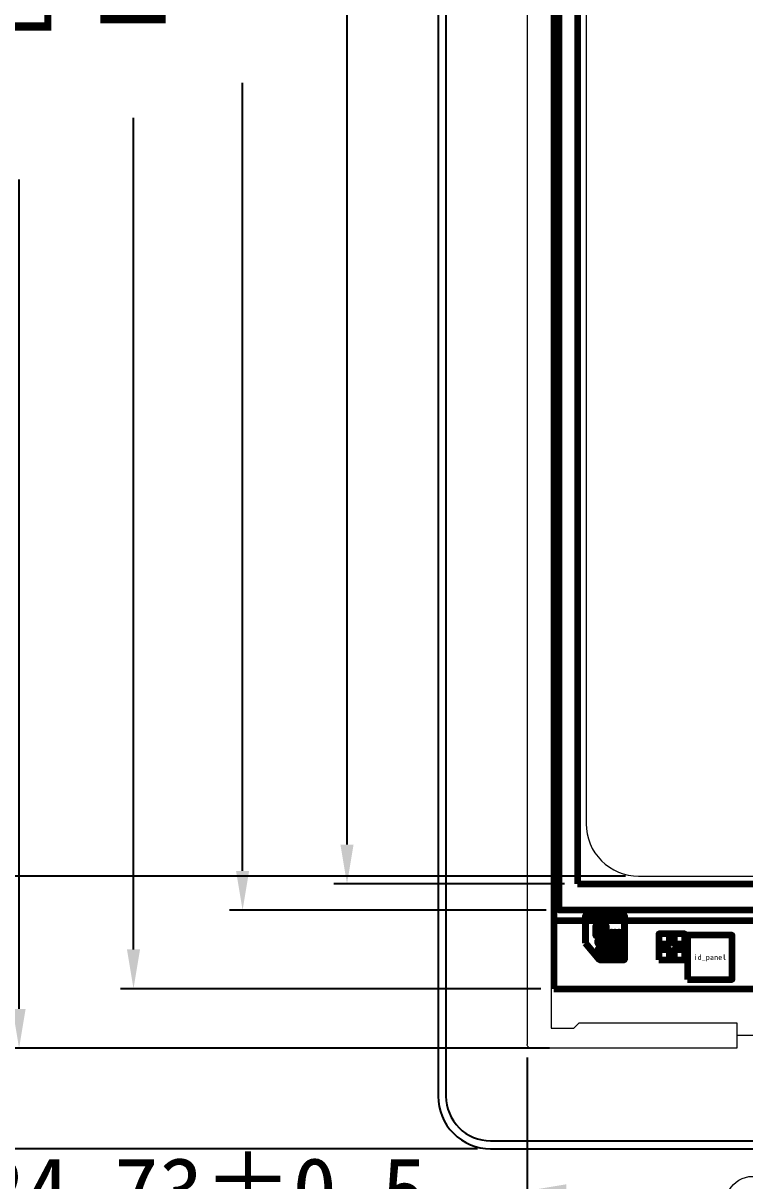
# Model space of a CAD drawing. Header units: inches. Extents: x 384 to 1427, y -468 to -47.
# Drawn here: x 974.17 to 1001.72, y -298.89 to -254.72 of the extents above; entities that cross this region are included whole.
import ezdxf
from ezdxf.enums import TextEntityAlignment as Align

# ---------------------------------------------------------------- set-up
doc = ezdxf.new("R2010")
doc.units = ezdxf.units.IN
doc.header["$LTSCALE"] = 1.21
doc.header["$MEASUREMENT"] = 0
doc.header["$PDMODE"] = 3
doc.header["$PDSIZE"] = 0.3125
doc.layers.get('0').update_dxf_attribs({"linetype": 'CONTINUOUS'})
doc.layers.get('Defpoints').update_dxf_attribs({"linetype": 'CONTINUOUS'})
for name, color, linetype, lineweight in [('2ITO.drawing', 4, 'CONTINUOUS', 100), ('FPC', 40, 'CONTINUOUS', 20), ('GATE.drawing', 3, 'CONTINUOUS', 100), ('PVX.drawing', 8, 'CONTINUOUS', 100), ('TFT_line.drawing', 3, 'CONTINUOUS', 100)]:
    doc.layers.add(name, color=color, linetype=linetype, lineweight=lineweight)
for name, color, linetype in [('Cover lens', 6, 'CONTINUOUS'), ('标 注', 3, 'CONTINUOUS'), ('正保', 5, 'CONTINUOUS')]:
    doc.layers.add(name, color=color, linetype=linetype)
doc.styles.get("Standard").update_dxf_attribs({"font": 'txt', "width": 0.8})
doc.styles.add('仿宋', font='', dxfattribs={"height": 2.5})
doc.styles.get('仿宋').set_extended_font_data('FangSong_GB2312')
doc.dimstyles.new('HC-1', dxfattribs={"dimtxt": 2.5, "dimasz": 1.5, "dimexe": 0.5, "dimexo": 0.5, "dimgap": 0.9, "dimtad": 0, "dimzin": 0, "dimdsep": 46, "dimtxsty": '仿宋', "dimcen": 0.5, "dimclrd": 3, "dimclre": 3, "dimclrt": 3, "dimazin": 0, "dimtfac": 1, "dimtmove": 0, "dimatfit": 3, "dimfxl": 1, "dimtolj": 1, "dimtzin": 0, "dimarcsym": 0})

# ---------------------------------------------------------------- blocks, each defined once
blk = doc.blocks.new('*D110')
at = {"color": 0, "lineweight": -2}
for p, q in [((993.06, -191.333), (973.514, -191.333)), ((974.014, -192.833), (974.014, -224.481)), ((974.014, -292.333), (974.014, -260.685)), ((993.288, -293.833), (973.514, -293.833))]:
    blk.add_line(p, q, dxfattribs=at)
at = {"color": 0}
for points in [[(973.764, -192.833), (974.264, -192.833), (974.014, -191.333)], [(973.764, -292.333), (974.264, -292.333), (974.014, -293.833)]]:
    blk.add_solid(points, dxfattribs=at)
at = {"layer": 'Defpoints', "color": 0}
for p in [(974.014, -191.333), (993.56, -191.333), (993.788, -293.833)]:
    blk.add_point(p, dxfattribs=at)
at = {"color": 7, "lineweight": 5, "insert": (974.014, -242.583), "char_height": 2.5, "attachment_point": 5, "rotation": 90, "style": '仿宋'}
blk.add_mtext('\\A1;*LCM 102.50%%P0.15', dxfattribs=at)
blk = doc.blocks.new('*D113')
at = {"color": 0, "lineweight": -2}
for p, q in [((993.93, -193.063), (977.882, -193.063)), ((978.382, -194.563), (978.382, -226.294)), ((978.382, -290.063), (978.382, -258.332)), ((993.93, -291.563), (977.882, -291.563))]:
    blk.add_line(p, q, dxfattribs=at)
at = {"color": 0}
for points in [[(978.132, -194.563), (978.632, -194.563), (978.382, -193.063)], [(978.132, -290.063), (978.632, -290.063), (978.382, -291.563)]]:
    blk.add_solid(points, dxfattribs=at)
at = {"layer": 'Defpoints', "color": 0}
for p in [(994.43, -193.063), (978.382, -291.563), (994.43, -291.563)]:
    blk.add_point(p, dxfattribs=at)
at = {"color": 7, "lineweight": 5, "insert": (978.382, -242.313), "char_height": 2.5, "attachment_point": 5, "rotation": 90, "style": '仿宋'}
blk.add_mtext('\\A1;LCD 98.50%%P0.15', dxfattribs=at)
blk = doc.blocks.new('*D114')
at = {"color": 0, "lineweight": -2}
for p, q in [((994.83, -193.963), (986.032, -193.963)), ((986.532, -195.463), (986.532, -225.59)), ((986.532, -286.063), (986.532, -254.176)), ((994.83, -287.563), (986.032, -287.563))]:
    blk.add_line(p, q, dxfattribs=at)
at = {"color": 0}
for points in [[(986.282, -195.463), (986.782, -195.463), (986.532, -193.963)], [(986.282, -286.063), (986.782, -286.063), (986.532, -287.563)]]:
    blk.add_solid(points, dxfattribs=at)
at = {"layer": 'Defpoints', "color": 0}
for p in [(986.532, -193.963), (995.33, -193.963), (995.33, -287.563)]:
    blk.add_point(p, dxfattribs=at)
at = {"color": 7, "lineweight": 5, "insert": (986.532, -239.883), "char_height": 2.5, "attachment_point": 5, "rotation": 90, "style": '仿宋'}
blk.add_mtext('\\A1;LCD AA 93.60', dxfattribs=at)
blk = doc.blocks.new('*D116')
at = {"color": 0, "lineweight": -2}
for p, q in [((994.13, -193.263), (982.045, -193.263)), ((982.545, -194.763), (982.545, -224.834)), ((982.545, -287.063), (982.545, -256.992)), ((994.13, -288.563), (982.045, -288.563))]:
    blk.add_line(p, q, dxfattribs=at)
at = {"color": 0}
for points in [[(982.295, -194.763), (982.795, -194.763), (982.545, -193.263)], [(982.295, -287.063), (982.795, -287.063), (982.545, -288.563)]]:
    blk.add_solid(points, dxfattribs=at)
at = {"layer": 'Defpoints', "color": 0}
for p in [(994.63, -193.263), (982.545, -288.563), (994.63, -288.563)]:
    blk.add_point(p, dxfattribs=at)
at = {"color": 7, "lineweight": 5, "insert": (982.545, -240.913), "char_height": 2.5, "attachment_point": 5, "rotation": 90, "style": '仿宋'}
blk.add_mtext('\\A1;POL 95.30%%P0.15', dxfattribs=at)
blk = doc.blocks.new('*D117')
at = {"color": 0, "lineweight": -2}
for p, q in [((960.307, -292.333), (960.307, -290.833)), ((994.262, -293.833), (959.807, -293.833)), ((960.307, -318.223), (960.307, -293.833)), ((968.385, -318.223), (959.807, -318.223)), ((960.307, -319.723), (960.307, -321.223))]:
    blk.add_line(p, q, dxfattribs=at)
at = {"color": 0}
for points in [[(960.057, -292.333), (960.557, -292.333), (960.307, -293.833)], [(960.057, -319.723), (960.557, -319.723), (960.307, -318.223)]]:
    blk.add_solid(points, dxfattribs=at)
at = {"layer": 'Defpoints', "color": 0}
for p in [(960.307, -293.833), (994.762, -293.833), (968.885, -318.223)]:
    blk.add_point(p, dxfattribs=at)
at = {"color": 7, "lineweight": 5, "insert": (960.307, -304.027), "char_height": 2.5, "attachment_point": 5, "rotation": 90, "style": '仿宋'}
blk.add_mtext('\\A1;24.39%%P0.5', dxfattribs=at)
blk = doc.blocks.new('*D127')
at = {"color": 0, "lineweight": -2}
for p, q in [((993.41, -294.183), (993.41, -299.77)), ((968.685, -302.423), (968.685, -298.77)), ((967.185, -299.27), (965.685, -299.27)), ((968.685, -299.27), (970.624, -299.27)), ((993.41, -299.27), (991.471, -299.27)), ((994.91, -299.27), (996.41, -299.27))]:
    blk.add_line(p, q, dxfattribs=at)
at = {"color": 0}
for points in [[(967.185, -299.02), (967.185, -299.52), (968.685, -299.27)], [(994.91, -299.02), (994.91, -299.52), (993.41, -299.27)]]:
    blk.add_solid(points, dxfattribs=at)
at = {"layer": 'Defpoints', "color": 0}
for p in [(993.41, -293.683), (993.41, -299.27), (968.685, -302.923)]:
    blk.add_point(p, dxfattribs=at)
at = {"color": 7, "lineweight": 5, "insert": (981.047, -299.27), "char_height": 2.5, "attachment_point": 5, "style": '仿宋'}
blk.add_mtext('\\A1;24.73%%P0.5', dxfattribs=at)
blk = doc.blocks.new('panel_id')
at = {"layer": 'TFT_line.drawing', "color": 3, "linetype": 'Continuous', "lineweight": 100}
blk.add_lwpolyline([(0, 0), (1.7, 0), (1.7, 1.7), (0, 1.7)], close=True, dxfattribs=at)
blk.add_text('id_panel', height=0.2, dxfattribs=at).set_placement((0.85, 0.85), align=Align.MIDDLE_CENTER)
blk = doc.blocks.new('mark_process')
at = {"layer": 'GATE.drawing', "color": 3, "linetype": 'Continuous', "lineweight": 100}
blk.add_lwpolyline([(0.875, 0.6), (0.6, 0.6), (0.6, 0.875), (0.4, 0.875), (0.4, 0.6), (0.125, 0.6), (0.125, 0.4), (0.4, 0.4), (0.4, 0.125), (0.6, 0.125), (0.6, 0.4), (0.875, 0.4)], close=True, dxfattribs=at)
at = {"layer": 'TFT_line.drawing', "color": 3, "linetype": 'Continuous', "lineweight": 100}
blk.add_lwpolyline([(0, 0), (1, 0), (1, 1), (0, 1)], close=True, dxfattribs=at)
blk.add_text('PANEL PROC KEY', height=0.05, dxfattribs=at).set_placement((0.5, 0.06497), align=Align.MIDDLE_CENTER)
blk = doc.blocks.new('pvx_hole_4x4')
at = {"layer": 'PVX.drawing', "color": 8, "linetype": 'Continuous', "lineweight": 100}
blk.add_lwpolyline([(0.0038, 0), (0.004, 0.0002), (0.004, 0.0038), (0.0038, 0.004), (0.0002, 0.004), (0, 0.0038), (0, 0.0002), (0.0002, 0)], close=True, dxfattribs=at)
blk = doc.blocks.new('ag_pad')
at = {"layer": '2ITO.drawing', "color": 4, "linetype": 'Continuous', "lineweight": 100}
blk.add_lwpolyline([(0, 0.64102), (0, 1.7), (1.5, 1.7), (1.5, 0), (0.53419, 0)], close=True, dxfattribs=at)
at = {"layer": 'GATE.drawing', "color": 3, "linetype": 'Continuous', "lineweight": 100}
for points in [[(0, 0.64102), (0.53419, 0), (1.5, 0), (1.5, 1.7), (1.44739, 1.7), (1.44739, 1.685), (1.47739, 1.685), (1.47739, 1.67), (1.44739, 1.67), (1.44739, 1.655), (1.47739, 1.655), (1.47739, 1.64), (1.44739, 1.64), (1.44739, 1.625), (1.47739, 1.625), (1.47739, 1.61), (1.44739, 1.61), (1.44739, 1.595), (1.47739, 1.595), (1.47739, 1.58), (1.44739, 1.58), (1.44739, 1.565), (1.47739, 1.565), (1.47739, 1.55), (1.44739, 1.55), (1.44739, 1.535), (1.47739, 1.535), (1.47739, 1.52), (1.41739, 1.52), (1.41739, 1.535), (1.44739, 1.535), (1.44739, 1.55), (1.41739, 1.55), (1.41739, 1.565), (1.44739, 1.565), (1.44739, 1.58), (1.41739, 1.58), (1.41739, 1.595), (1.44739, 1.595), (1.44739, 1.61), (1.41739, 1.61), (1.41739, 1.625), (1.44739, 1.625), (1.44739, 1.64), (1.41739, 1.64), (1.41739, 1.655), (1.44739, 1.655), (1.44739, 1.67), (1.41739, 1.67), (1.41739, 1.685), (1.44739, 1.685), (1.44739, 1.7), (1.37239, 1.7), (1.37239, 1.685), (1.40239, 1.685), (1.40239, 1.67), (1.37239, 1.67), (1.37239, 1.655), (1.40239, 1.655), (1.40239, 1.64), (1.37239, 1.64), (1.37239, 1.625), (1.40239, 1.625), (1.40239, 1.61), (1.37239, 1.61), (1.37239, 1.595), (1.40239, 1.595), (1.40239, 1.58), (1.37239, 1.58), (1.37239, 1.565), (1.40239, 1.565), (1.40239, 1.55), (1.37239, 1.55), (1.37239, 1.535), (1.40239, 1.535), (1.40239, 1.52), (1.34239, 1.52), (1.34239, 1.535), (1.37239, 1.535), (1.37239, 1.55), (1.34239, 1.55), (1.34239, 1.565), (1.37239, 1.565), (1.37239, 1.58), (1.34239, 1.58), (1.34239, 1.595), (1.37239, 1.595), (1.37239, 1.61), (1.34239, 1.61), (1.34239, 1.625), (1.37239, 1.625), (1.37239, 1.64), (1.34239, 1.64), (1.34239, 1.655), (1.37239, 1.655), (1.37239, 1.67), (1.34239, 1.67), (1.34239, 1.685), (1.37239, 1.685), (1.37239, 1.7), (1.29739, 1.7), (1.29739, 1.685), (1.32739, 1.685), (1.32739, 1.67), (1.29739, 1.67), (1.29739, 1.655), (1.32739, 1.655), (1.32739, 1.64), (1.29739, 1.64), (1.29739, 1.625), (1.32739, 1.625), (1.32739, 1.61), (1.29739, 1.61), (1.29739, 1.595), (1.32739, 1.595), (1.32739, 1.58), (1.29739, 1.58), (1.29739, 1.565), (1.32739, 1.565), (1.32739, 1.55), (1.29739, 1.55), (1.29739, 1.535), (1.32739, 1.535), (1.32739, 1.52), (1.26739, 1.52), (1.26739, 1.535), (1.29739, 1.535), (1.29739, 1.55), (1.26739, 1.55), (1.26739, 1.565), (1.29739, 1.565), (1.29739, 1.58), (1.26739, 1.58), (1.26739, 1.595), (1.29739, 1.595), (1.29739, 1.61), (1.26739, 1.61), (1.26739, 1.625), (1.29739, 1.625), (1.29739, 1.64), (1.26739, 1.64), (1.26739, 1.655), (1.29739, 1.655), (1.29739, 1.67), (1.26739, 1.67), (1.26739, 1.685), (1.29739, 1.685), (1.29739, 1.7), (1.22239, 1.7), (1.22239, 1.685), (1.25239, 1.685), (1.25239, 1.67), (1.22239, 1.67), (1.22239, 1.655), (1.25239, 1.655), (1.25239, 1.64), (1.22239, 1.64), (1.22239, 1.625), (1.25239, 1.625), (1.25239, 1.61), (1.22239, 1.61), (1.22239, 1.595), (1.25239, 1.595), (1.25239, 1.58), (1.22239, 1.58), (1.22239, 1.565), (1.25239, 1.565), (1.25239, 1.55), (1.22239, 1.55), (1.22239, 1.535), (1.25239, 1.535), (1.25239, 1.52), (1.19239, 1.52), (1.19239, 1.535), (1.22239, 1.535), (1.22239, 1.55), (1.19239, 1.55), (1.19239, 1.565), (1.22239, 1.565), (1.22239, 1.58), (1.19239, 1.58), (1.19239, 1.595), (1.22239, 1.595), (1.22239, 1.61), (1.19239, 1.61), (1.19239, 1.625), (1.22239, 1.625), (1.22239, 1.64), (1.19239, 1.64), (1.19239, 1.655), (1.22239, 1.655), (1.22239, 1.67), (1.19239, 1.67), (1.19239, 1.685), (1.22239, 1.685), (1.22239, 1.7), (1.14739, 1.7), (1.14739, 1.685), (1.17739, 1.685), (1.17739, 1.67), (1.14739, 1.67), (1.14739, 1.655), (1.17739, 1.655), (1.17739, 1.64), (1.14739, 1.64), (1.14739, 1.625), (1.17739, 1.625), (1.17739, 1.61), (1.14739, 1.61), (1.14739, 1.595), (1.17739, 1.595), (1.17739, 1.58), (1.14739, 1.58), (1.14739, 1.565), (1.17739, 1.565), (1.17739, 1.55), (1.14739, 1.55), (1.14739, 1.535), (1.17739, 1.535), (1.17739, 1.52), (1.11739, 1.52), (1.11739, 1.535), (1.14739, 1.535), (1.14739, 1.55), (1.11739, 1.55), (1.11739, 1.565), (1.14739, 1.565), (1.14739, 1.58), (1.11739, 1.58), (1.11739, 1.595), (1.14739, 1.595), (1.14739, 1.61), (1.11739, 1.61), (1.11739, 1.625), (1.14739, 1.625), (1.14739, 1.64), (1.11739, 1.64), (1.11739, 1.655), (1.14739, 1.655), (1.14739, 1.67), (1.11739, 1.67), (1.11739, 1.685), (1.14739, 1.685), (1.14739, 1.7), (1.07239, 1.7), (1.07239, 1.685), (1.10239, 1.685), (1.10239, 1.67), (1.07239, 1.67), (1.07239, 1.655), (1.10239, 1.655), (1.10239, 1.64), (1.07239, 1.64), (1.07239, 1.625), (1.10239, 1.625), (1.10239, 1.61), (1.07239, 1.61), (1.07239, 1.595), (1.10239, 1.595), (1.10239, 1.58), (1.07239, 1.58), (1.07239, 1.565), (1.10239, 1.565), (1.10239, 1.55), (1.07239, 1.55), (1.07239, 1.535), (1.10239, 1.535), (1.10239, 1.52), (1.04239, 1.52), (1.04239, 1.535), (1.07239, 1.535), (1.07239, 1.55), (1.04239, 1.55), (1.04239, 1.565), (1.07239, 1.565), (1.07239, 1.58), (1.04239, 1.58), (1.04239, 1.595), (1.07239, 1.595), (1.07239, 1.61), (1.04239, 1.61), (1.04239, 1.625), (1.07239, 1.625), (1.07239, 1.64), (1.04239, 1.64), (1.04239, 1.655), (1.07239, 1.655), (1.07239, 1.67), (1.04239, 1.67), (1.04239, 1.685), (1.07239, 1.685), (1.07239, 1.7), (0.99739, 1.7), (0.99739, 1.685), (1.02739, 1.685), (1.02739, 1.67), (0.99739, 1.67), (0.99739, 1.655), (1.02739, 1.655), (1.02739, 1.64), (0.99739, 1.64), (0.99739, 1.625), (1.02739, 1.625), (1.02739, 1.61), (0.99739, 1.61), (0.99739, 1.595), (1.02739, 1.595), (1.02739, 1.58), (0.99739, 1.58), (0.99739, 1.565), (1.02739, 1.565), (1.02739, 1.55), (0.99739, 1.55), (0.99739, 1.535), (1.02739, 1.535), (1.02739, 1.52), (0.96739, 1.52), (0.96739, 1.535), (0.99739, 1.535), (0.99739, 1.55), (0.96739, 1.55), (0.96739, 1.565), (0.99739, 1.565), (0.99739, 1.58), (0.96739, 1.58), (0.96739, 1.595), (0.99739, 1.595), (0.99739, 1.61), (0.96739, 1.61), (0.96739, 1.625), (0.99739, 1.625), (0.99739, 1.64), (0.96739, 1.64), (0.96739, 1.655), (0.99739, 1.655), (0.99739, 1.67), (0.96739, 1.67), (0.96739, 1.685), (0.99739, 1.685), (0.99739, 1.7), (0.92239, 1.7), (0.92239, 1.685), (0.95239, 1.685), (0.95239, 1.67), (0.92239, 1.67), (0.92239, 1.655), (0.95239, 1.655), (0.95239, 1.64), (0.92239, 1.64), (0.92239, 1.625), (0.95239, 1.625), (0.95239, 1.61), (0.92239, 1.61), (0.92239, 1.595), (0.95239, 1.595), (0.95239, 1.58), (0.92239, 1.58), (0.92239, 1.565), (0.95239, 1.565), (0.95239, 1.55), (0.92239, 1.55), (0.92239, 1.535), (0.95239, 1.535), (0.95239, 1.52), (0.89239, 1.52), (0.89239, 1.535), (0.92239, 1.535), (0.92239, 1.55), (0.89239, 1.55), (0.89239, 1.565), (0.92239, 1.565), (0.92239, 1.58), (0.89239, 1.58), (0.89239, 1.595), (0.92239, 1.595), (0.92239, 1.61), (0.89239, 1.61), (0.89239, 1.625), (0.92239, 1.625), (0.92239, 1.64), (0.89239, 1.64), (0.89239, 1.655), (0.92239, 1.655), (0.92239, 1.67), (0.89239, 1.67), (0.89239, 1.685), (0.92239, 1.685), (0.92239, 1.7), (0.84739, 1.7), (0.84739, 1.685), (0.87739, 1.685), (0.87739, 1.67), (0.84739, 1.67), (0.84739, 1.655), (0.87739, 1.655), (0.87739, 1.64), (0.84739, 1.64), (0.84739, 1.625), (0.87739, 1.625), (0.87739, 1.61), (0.84739, 1.61), (0.84739, 1.595), (0.87739, 1.595), (0.87739, 1.58), (0.84739, 1.58), (0.84739, 1.565), (0.87739, 1.565), (0.87739, 1.55), (0.84739, 1.55), (0.84739, 1.535), (0.87739, 1.535), (0.87739, 1.52), (0.81739, 1.52), (0.81739, 1.535), (0.84739, 1.535), (0.84739, 1.55), (0.81739, 1.55), (0.81739, 1.565), (0.84739, 1.565), (0.84739, 1.58), (0.81739, 1.58), (0.81739, 1.595), (0.84739, 1.595), (0.84739, 1.61), (0.81739, 1.61), (0.81739, 1.625), (0.84739, 1.625), (0.84739, 1.64), (0.81739, 1.64), (0.81739, 1.655), (0.84739, 1.655), (0.84739, 1.67), (0.81739, 1.67), (0.81739, 1.685), (0.84739, 1.685), (0.84739, 1.7), (0.77239, 1.7), (0.77239, 1.685), (0.80239, 1.685), (0.80239, 1.67), (0.77239, 1.67), (0.77239, 1.655), (0.80239, 1.655), (0.80239, 1.64), (0.77239, 1.64), (0.77239, 1.625), (0.80239, 1.625), (0.80239, 1.61), (0.77239, 1.61), (0.77239, 1.595), (0.80239, 1.595), (0.80239, 1.58), (0.77239, 1.58), (0.77239, 1.565), (0.80239, 1.565), (0.80239, 1.55), (0.77239, 1.55), (0.77239, 1.535), (0.80239, 1.535), (0.80239, 1.52), (0.74239, 1.52), (0.74239, 1.535), (0.77239, 1.535), (0.77239, 1.55), (0.74239, 1.55), (0.74239, 1.565), (0.77239, 1.565), (0.77239, 1.58), (0.74239, 1.58), (0.74239, 1.595), (0.77239, 1.595), (0.77239, 1.61), (0.74239, 1.61), (0.74239, 1.625), (0.77239, 1.625), (0.77239, 1.64), (0.74239, 1.64), (0.74239, 1.655), (0.77239, 1.655), (0.77239, 1.67), (0.74239, 1.67), (0.74239, 1.685), (0.77239, 1.685), (0.77239, 1.7), (0.69739, 1.7), (0.69739, 1.685), (0.72739, 1.685), (0.72739, 1.67), (0.69739, 1.67), (0.69739, 1.655), (0.72739, 1.655), (0.72739, 1.64), (0.69739, 1.64), (0.69739, 1.625), (0.72739, 1.625), (0.72739, 1.61), (0.69739, 1.61), (0.69739, 1.595), (0.72739, 1.595), (0.72739, 1.58), (0.69739, 1.58), (0.69739, 1.565), (0.72739, 1.565), (0.72739, 1.55), (0.69739, 1.55), (0.69739, 1.535), (0.72739, 1.535), (0.72739, 1.52), (0.7, 1.52), (0.7, 1.32051), (0.8, 1.32051), (0.8, 0.92051), (0.7221, 0.92051), (0.7221, 0.85773), (0.8769, 0.85773), (0.8769, 0.80773), (0.74356, 0.80773), (0.74356, 0.58551), (0.8769, 0.58551), (0.8769, 0.53551), (0.67892, 0.53551), (0.67892, 0.49818), (0.78649, 0.49818), (0.88245, 0.40222), (0.88245, 0.27191), (0.78648, 0.17595), (0.69912, 0.17595), (0.69912, 0.31484), (0.74912, 0.31484), (0.74912, 0.22595), (0.76579, 0.22595), (0.83245, 0.29262), (0.83245, 0.38151), (0.76579, 0.44818), (0.58801, 0.44818), (0.52135, 0.38151), (0.52135, 0.29262), (0.58801, 0.22595), (0.61024, 0.22595), (0.61024, 0.17595), (0.56731, 0.17595), (0.47135, 0.2719), (0.47135, 0.39818), (0.57135, 0.49818), (0.67892, 0.49818), (0.67892, 0.53551), (0.5673, 0.53551), (0.47135, 0.63146), (0.47135, 0.76177), (0.56731, 0.85773), (0.7221, 0.85773), (0.7221, 0.92051), (0.4, 0.92051), (0.4, 1.32051), (0.7, 1.32051), (0.7, 1.52), (0.66739, 1.52), (0.66739, 1.535), (0.69739, 1.535), (0.69739, 1.55), (0.66739, 1.55), (0.66739, 1.565), (0.69739, 1.565), (0.69739, 1.58), (0.66739, 1.58), (0.66739, 1.595), (0.69739, 1.595), (0.69739, 1.61), (0.66739, 1.61), (0.66739, 1.625), (0.69739, 1.625), (0.69739, 1.64), (0.66739, 1.64), (0.66739, 1.655), (0.69739, 1.655), (0.69739, 1.67), (0.66739, 1.67), (0.66739, 1.685), (0.69739, 1.685), (0.69739, 1.7), (0.62239, 1.7), (0.62239, 1.685), (0.65239, 1.685), (0.65239, 1.67), (0.62239, 1.67), (0.62239, 1.655), (0.65239, 1.655), (0.65239, 1.64), (0.62239, 1.64), (0.62239, 1.625), (0.65239, 1.625), (0.65239, 1.61), (0.62239, 1.61), (0.62239, 1.595), (0.65239, 1.595), (0.65239, 1.58), (0.62239, 1.58), (0.62239, 1.565), (0.65239, 1.565), (0.65239, 1.55), (0.62239, 1.55), (0.62239, 1.535), (0.65239, 1.535), (0.65239, 1.52), (0.59239, 1.52), (0.59239, 1.535), (0.62239, 1.535), (0.62239, 1.55), (0.59239, 1.55), (0.59239, 1.565), (0.62239, 1.565), (0.62239, 1.58), (0.59239, 1.58), (0.59239, 1.595), (0.62239, 1.595), (0.62239, 1.61), (0.59239, 1.61), (0.59239, 1.625), (0.62239, 1.625), (0.62239, 1.64), (0.59239, 1.64), (0.59239, 1.655), (0.62239, 1.655), (0.62239, 1.67), (0.59239, 1.67), (0.59239, 1.685), (0.62239, 1.685), (0.62239, 1.7), (0.54739, 1.7), (0.54739, 1.685), (0.57739, 1.685), (0.57739, 1.67), (0.54739, 1.67), (0.54739, 1.655), (0.57739, 1.655), (0.57739, 1.64), (0.54739, 1.64), (0.54739, 1.625), (0.57739, 1.625), (0.57739, 1.61), (0.54739, 1.61), (0.54739, 1.595), (0.57739, 1.595), (0.57739, 1.58), (0.54739, 1.58), (0.54739, 1.565), (0.57739, 1.565), (0.57739, 1.55), (0.54739, 1.55), (0.54739, 1.535), (0.57739, 1.535), (0.57739, 1.52), (0.51739, 1.52), (0.51739, 1.535), (0.54739, 1.535), (0.54739, 1.55), (0.51739, 1.55), (0.51739, 1.565), (0.54739, 1.565), (0.54739, 1.58), (0.51739, 1.58), (0.51739, 1.595), (0.54739, 1.595), (0.54739, 1.61), (0.51739, 1.61), (0.51739, 1.625), (0.54739, 1.625), (0.54739, 1.64), (0.51739, 1.64), (0.51739, 1.655), (0.54739, 1.655), (0.54739, 1.67), (0.51739, 1.67), (0.51739, 1.685), (0.54739, 1.685), (0.54739, 1.7), (0.47239, 1.7), (0.47239, 1.685), (0.50239, 1.685), (0.50239, 1.67), (0.47239, 1.67), (0.47239, 1.655), (0.50239, 1.655), (0.50239, 1.64), (0.47239, 1.64), (0.47239, 1.625), (0.50239, 1.625), (0.50239, 1.61), (0.47239, 1.61), (0.47239, 1.595), (0.50239, 1.595), (0.50239, 1.58), (0.47239, 1.58), (0.47239, 1.565), (0.50239, 1.565), (0.50239, 1.55), (0.47239, 1.55), (0.47239, 1.535), (0.50239, 1.535), (0.50239, 1.52), (0.44239, 1.52), (0.44239, 1.535), (0.47239, 1.535), (0.47239, 1.55), (0.44239, 1.55), (0.44239, 1.565), (0.47239, 1.565), (0.47239, 1.58), (0.44239, 1.58), (0.44239, 1.595), (0.47239, 1.595), (0.47239, 1.61), (0.44239, 1.61), (0.44239, 1.625), (0.47239, 1.625), (0.47239, 1.64), (0.44239, 1.64), (0.44239, 1.655), (0.47239, 1.655), (0.47239, 1.67), (0.44239, 1.67), (0.44239, 1.685), (0.47239, 1.685), (0.47239, 1.7), (0.39739, 1.7), (0.39739, 1.685), (0.42739, 1.685), (0.42739, 1.67), (0.39739, 1.67), (0.39739, 1.655), (0.42739, 1.655), (0.42739, 1.64), (0.39739, 1.64), (0.39739, 1.625), (0.42739, 1.625), (0.42739, 1.61), (0.39739, 1.61), (0.39739, 1.595), (0.42739, 1.595), (0.42739, 1.58), (0.39739, 1.58), (0.39739, 1.565), (0.42739, 1.565), (0.42739, 1.55), (0.39739, 1.55), (0.39739, 1.535), (0.42739, 1.535), (0.42739, 1.52), (0.36739, 1.52), (0.36739, 1.535), (0.39739, 1.535), (0.39739, 1.55), (0.36739, 1.55), (0.36739, 1.565), (0.39739, 1.565), (0.39739, 1.58), (0.36739, 1.58), (0.36739, 1.595), (0.39739, 1.595), (0.39739, 1.61), (0.36739, 1.61), (0.36739, 1.625), (0.39739, 1.625), (0.39739, 1.64), (0.36739, 1.64), (0.36739, 1.655), (0.39739, 1.655), (0.39739, 1.67), (0.36739, 1.67), (0.36739, 1.685), (0.39739, 1.685), (0.39739, 1.7), (0.32239, 1.7), (0.32239, 1.685), (0.35239, 1.685), (0.35239, 1.67), (0.32239, 1.67), (0.32239, 1.655), (0.35239, 1.655), (0.35239, 1.64), (0.32239, 1.64), (0.32239, 1.625), (0.35239, 1.625), (0.35239, 1.61), (0.32239, 1.61), (0.32239, 1.595), (0.35239, 1.595), (0.35239, 1.58), (0.32239, 1.58), (0.32239, 1.565), (0.35239, 1.565), (0.35239, 1.55), (0.32239, 1.55), (0.32239, 1.535), (0.35239, 1.535), (0.35239, 1.52), (0.29239, 1.52), (0.29239, 1.535), (0.32239, 1.535), (0.32239, 1.55), (0.29239, 1.55), (0.29239, 1.565), (0.32239, 1.565), (0.32239, 1.58), (0.29239, 1.58), (0.29239, 1.595), (0.32239, 1.595), (0.32239, 1.61), (0.29239, 1.61), (0.29239, 1.625), (0.32239, 1.625), (0.32239, 1.64), (0.29239, 1.64), (0.29239, 1.655), (0.32239, 1.655), (0.32239, 1.67), (0.29239, 1.67), (0.29239, 1.685), (0.32239, 1.685), (0.32239, 1.7), (0.24739, 1.7), (0.24739, 1.685), (0.27739, 1.685), (0.27739, 1.67), (0.24739, 1.67), (0.24739, 1.655), (0.27739, 1.655), (0.27739, 1.64), (0.24739, 1.64), (0.24739, 1.625), (0.27739, 1.625), (0.27739, 1.61), (0.24739, 1.61), (0.24739, 1.595), (0.27739, 1.595), (0.27739, 1.58), (0.24739, 1.58), (0.24739, 1.565), (0.27739, 1.565), (0.27739, 1.55), (0.24739, 1.55), (0.24739, 1.535), (0.27739, 1.535), (0.27739, 1.52), (0.21739, 1.52), (0.21739, 1.535), (0.24739, 1.535), (0.24739, 1.55), (0.21739, 1.55), (0.21739, 1.565), (0.24739, 1.565), (0.24739, 1.58), (0.21739, 1.58), (0.21739, 1.595), (0.24739, 1.595), (0.24739, 1.61), (0.21739, 1.61), (0.21739, 1.625), (0.24739, 1.625), (0.24739, 1.64), (0.21739, 1.64), (0.21739, 1.655), (0.24739, 1.655), (0.24739, 1.67), (0.21739, 1.67), (0.21739, 1.685), (0.24739, 1.685), (0.24739, 1.7), (0.17239, 1.7), (0.17239, 1.685), (0.20239, 1.685), (0.20239, 1.67), (0.17239, 1.67), (0.17239, 1.655), (0.20239, 1.655), (0.20239, 1.64), (0.17239, 1.64), (0.17239, 1.625), (0.20239, 1.625), (0.20239, 1.61), (0.17239, 1.61), (0.17239, 1.595), (0.20239, 1.595), (0.20239, 1.58), (0.17239, 1.58), (0.17239, 1.565), (0.20239, 1.565), (0.20239, 1.55), (0.17239, 1.55), (0.17239, 1.535), (0.20239, 1.535), (0.20239, 1.52), (0.14239, 1.52), (0.14239, 1.535), (0.17239, 1.535), (0.17239, 1.55), (0.14239, 1.55), (0.14239, 1.565), (0.17239, 1.565), (0.17239, 1.58), (0.14239, 1.58), (0.14239, 1.595), (0.17239, 1.595), (0.17239, 1.61), (0.14239, 1.61), (0.14239, 1.625), (0.17239, 1.625), (0.17239, 1.64), (0.14239, 1.64), (0.14239, 1.655), (0.17239, 1.655), (0.17239, 1.67), (0.14239, 1.67), (0.14239, 1.685), (0.17239, 1.685), (0.17239, 1.7), (0.09739, 1.7), (0.09739, 1.685), (0.12739, 1.685), (0.12739, 1.67), (0.09739, 1.67), (0.09739, 1.655), (0.12739, 1.655), (0.12739, 1.64), (0.09739, 1.64), (0.09739, 1.625), (0.12739, 1.625), (0.12739, 1.61), (0.09739, 1.61), (0.09739, 1.595), (0.12739, 1.595), (0.12739, 1.58), (0.09739, 1.58), (0.09739, 1.565), (0.12739, 1.565), (0.12739, 1.55), (0.09739, 1.55), (0.09739, 1.535), (0.12739, 1.535), (0.12739, 1.52), (0.06739, 1.52), (0.06739, 1.535), (0.09739, 1.535), (0.09739, 1.55), (0.06739, 1.55), (0.06739, 1.565), (0.09739, 1.565), (0.09739, 1.58), (0.06739, 1.58), (0.06739, 1.595), (0.09739, 1.595), (0.09739, 1.61), (0.06739, 1.61), (0.06739, 1.625), (0.09739, 1.625), (0.09739, 1.64), (0.06739, 1.64), (0.06739, 1.655), (0.09739, 1.655), (0.09739, 1.67), (0.06739, 1.67), (0.06739, 1.685), (0.09739, 1.685), (0.09739, 1.7), (0.03369, 1.7), (0.03369, 1.685), (0.05239, 1.685), (0.05239, 1.67), (0.03369, 1.67), (0.03369, 1.655), (0.05239, 1.655), (0.05239, 1.64), (0.03369, 1.64), (0.03369, 1.625), (0.05239, 1.625), (0.05239, 1.61), (0.03369, 1.61), (0.03369, 1.595), (0.05239, 1.595), (0.05239, 1.58), (0.03369, 1.58), (0.03369, 1.565), (0.05239, 1.565), (0.05239, 1.55), (0.03369, 1.55), (0.03369, 1.535), (0.05239, 1.535), (0.05239, 1.52), (0.015, 1.52), (0.015, 1.535), (0.03369, 1.535), (0.03369, 1.55), (0.015, 1.55), (0.015, 1.565), (0.03369, 1.565), (0.03369, 1.58), (0.015, 1.58), (0.015, 1.595), (0.03369, 1.595), (0.03369, 1.61), (0.015, 1.61), (0.015, 1.625), (0.03369, 1.625), (0.03369, 1.64), (0.015, 1.64), (0.015, 1.655), (0.03369, 1.655), (0.03369, 1.67), (0.015, 1.67), (0.015, 1.685), (0.03369, 1.685), (0.03369, 1.7), (0, 1.7)], [(0.5, 1.02051), (0.7, 1.02051), (0.7, 1.22051), (0.5, 1.22051)], [(0.58801, 0.80773), (0.52135, 0.74106), (0.52135, 0.65217), (0.58801, 0.58551), (0.69356, 0.58551), (0.69356, 0.80773)]]:
    blk.add_lwpolyline(points, close=True, dxfattribs=at)
at = {"color": 1, "linetype": 'Continuous', "lineweight": 100, "row_count": 44, "column_count": 25, "row_spacing": 0.02, "column_spacing": 0.02}
blk.add_blockref('pvx_hole_4x4', (0.97547, 0.2), dxfattribs=at)
blk = doc.blocks.new('zw$7216')
at = {"layer": '2ITO.drawing', "linetype": 'Continuous', "lineweight": 100}
for points in [[(-28.98, -48.2), (28.98, -48.2), (28.98, 47.7), (-28.98, 47.7)], [(-28.98, -50.8), (28.98, -50.8), (28.98, 47.7), (-28.98, 47.7)], [(-28.08, -46.8), (28.08, -46.8), (28.08, 46.8), (-28.08, 46.8)]]:
    blk.add_lwpolyline(points, close=True, dxfattribs=at)
at = {"layer": '2ITO.drawing', "color": 6}
blk.add_lwpolyline([(-28.78, 47.5), (28.78, 47.5), (28.78, -47.8), (-28.78, -47.8)], close=True, dxfattribs=at)
at = {"layer": '2ITO.drawing', "linetype": 'Continuous', "lineweight": 100}
for name, p in [('ag_pad', (-27.78, -49.7)), ('mark_process', (-24.98, -49.7)), ('panel_id', (-23.875, -50.45))]:
    blk.add_blockref(name, p, dxfattribs=at)
blk = doc.blocks.new('*D153')
at = {"color": 0, "lineweight": -2}
for p, q in [((991.51, -183.263), (957.621, -183.263)), ((958.121, -184.763), (958.121, -220.813)), ((958.121, -296.163), (958.121, -260.113)), ((991.51, -297.663), (957.621, -297.663))]:
    blk.add_line(p, q, dxfattribs=at)
at = {"color": 0}
for points in [[(957.871, -184.763), (958.371, -184.763), (958.121, -183.263)], [(957.871, -296.163), (958.371, -296.163), (958.121, -297.663)]]:
    blk.add_solid(points, dxfattribs=at)
at = {"layer": 'Defpoints', "color": 0}
for p in [(992.01, -183.263), (958.121, -297.663), (992.01, -297.663)]:
    blk.add_point(p, dxfattribs=at)
at = {"color": 7, "lineweight": 5, "insert": (958.121, -240.463), "char_height": 2.5, "attachment_point": 5, "rotation": 90, "style": '仿宋'}
blk.add_mtext('\\A1;COVER LENS 114.40', dxfattribs=at)
blk = doc.blocks.new('*D154')
at = {"color": 0, "lineweight": -2}
for p, q in [((997.16, -194.263), (962.757, -194.263)), ((963.257, -195.763), (963.257, -218.256)), ((963.257, -285.763), (963.257, -263.27)), ((997.16, -287.263), (962.757, -287.263))]:
    blk.add_line(p, q, dxfattribs=at)
at = {"color": 0}
for points in [[(963.007, -195.763), (963.507, -195.763), (963.257, -194.263)], [(963.007, -285.763), (963.507, -285.763), (963.257, -287.263)]]:
    blk.add_solid(points, dxfattribs=at)
at = {"layer": 'Defpoints', "color": 0}
for p in [(963.257, -194.263), (997.66, -194.263), (997.66, -287.263)]:
    blk.add_point(p, dxfattribs=at)
at = {"color": 7, "lineweight": 5, "insert": (963.257, -240.763), "char_height": 2.5, "attachment_point": 5, "rotation": 90, "style": '仿宋'}
blk.add_mtext('\\A1;COVER VA 93.00±0.20', dxfattribs=at)

msp = doc.modelspace()

# ---------------------------------------------------------------- linework, layer by layer
at = {"layer": 'Cover lens', "linetype": 'Continuous'}
msp.add_lwpolyline([(992.0104, -297.663), (1054.8104, -297.663, 0.4142136), (1056.8104, -295.663), (1056.8104, -185.263, 0.4142136), (1054.8104, -183.263), (992.0104, -183.263, 0.4142136), (990.0104, -185.263), (990.0104, -295.663, 0.4142136)], format="xyb", close=True, dxfattribs=at)
at = {"layer": 'Cover lens', "lineweight": 5}
msp.add_lwpolyline([(997.6604, -287.263), (1049.1604, -287.263, 0.4142136), (1051.1604, -285.263), (1051.1604, -196.263, 0.4142136), (1049.1604, -194.263), (997.6604, -194.263, 0.4142136), (995.6604, -196.263), (995.6604, -285.263, 0.4142136)], format="xyb", close=True, dxfattribs=at)
at = {"layer": 'FPC', "color": 0, "lineweight": 5}
for p, q in [((993.4104, -191.483), (993.4104, -293.683)), ((994.3304, -196.7224), (994.3304, -293.063)), ((1001.4078, -293.333), (1045.4129, -293.333))]:
    msp.add_line(p, q, dxfattribs=at)
msp.add_lwpolyline([(994.3304, -293.063), (995.1844, -293.063), (995.3941, -292.863), (1001.4078, -292.863), (1001.4078, -293.833), (993.5604, -293.833, -0.4142136), (993.4104, -293.683)], format="xyb", dxfattribs=at)
at = {"layer": '标 注', "color": 30, "lineweight": 5}
msp.add_lwpolyline([(1036.8466, -318.223), (968.8845, -318.223, -0.4142136), (968.6845, -318.023), (968.6845, -302.923, -0.4142136), (968.8845, -302.723), (998.6754, -302.723, 0.2771023), (999.558, -302.1932), (1001.1256, -299.2508, -0.2771023), (1002.0081, -298.721), (1008.9466, -298.721, 0.4142136), (1009.4466, -298.221), (1009.4466, -290.963), (1037.3466, -290.963), (1037.3466, -317.723, -0.4142136)], format="xyb", close=True, dxfattribs=at)
at = {"layer": '正保', "color": 1}
msp.add_lwpolyline([(1053.0547, -297.363), (1054.8104, -297.363, 0.4142136), (1056.5104, -295.663), (1056.5104, -185.263, 0.4142136), (1054.8104, -183.563), (992.0104, -183.563, 0.4142136), (990.3104, -185.263), (990.3104, -295.663, 0.4142136), (992.0104, -297.363), (1047.0547, -297.363, -0.4142136), (1047.5547, -297.863), (1047.5547, -301.363), (1052.5547, -301.363), (1052.5547, -297.863, -0.4142136)], format="xyb", close=True, dxfattribs=at)
at = {"layer": '正保'}
msp.add_lwpolyline([(1053.0547, -297.363), (1054.8104, -297.363, 0.4142136), (1056.5104, -295.663), (1056.5104, -185.263, 0.4142136), (1054.8104, -183.563), (992.0104, -183.563, 0.4142136), (990.3104, -185.263), (990.3104, -295.663, 0.4142136), (992.0104, -297.363), (1047.0547, -297.363, -0.4142136), (1047.5547, -297.863), (1047.5547, -303.363), (1052.5547, -303.363), (1052.5547, -297.863, -0.4142136)], format="xyb", close=True, dxfattribs=at)

# ---------------------------------------------------------------- block references
at = {"layer": '标 注', "color": 5}
msp.add_blockref('zw$7216', (1023.4104, -240.763), dxfattribs=at)

# ---------------------------------------------------------------- dimensions: what is measured, and where the dimension line sits
at = {"color": 3, "lineweight": 5}
for base, p1, p2, text, override, picture, middle in [((958.1213, -297.663), (992.0104, -183.263), (992.0104, -297.663), 'COVER LENS <>', {"dimclrd": 0, "dimclre": 0, "dimclrt": 7, "dimfxl": 0.5, "dimarcsym": 2}, '*D153', (958.1213, -240.463)), ((974.0138, -191.333), (993.7875, -293.833), (993.5604, -191.333), '*LCM <>%%P0.15', {"dimclrd": 0, "dimclre": 0, "dimclrt": 7, "dimfxl": 0.5, "dimarcsym": 2}, '*D110', (974.0138, -242.583)), ((978.3818, -291.563), (994.4304, -193.063), (994.4304, -291.563), 'LCD <>%%P0.15', {"dimclrd": 0, "dimclre": 0, "dimclrt": 7, "dimfxl": 0.5, "dimarcsym": 2}, '*D113', (978.3818, -242.313)), ((982.5447, -288.563), (994.6304, -193.263), (994.6304, -288.563), 'POL <>%%P0.15', {"dimclrd": 0, "dimclre": 0, "dimclrt": 7, "dimfxl": 0.5, "dimarcsym": 2}, '*D116', (982.5447, -240.913)), ((963.2567, -194.263), (997.6604, -287.263), (997.6604, -194.263), 'COVER VA <>', {"dimgap": 0.9, "dimclrd": 0, "dimclre": 0, "dimclrt": 7, "dimtol": 1, "dimlim": 0, "dimtp": 0.2, "dimtm": 0.2, "dimfxl": 0.5, "dimarcsym": 2}, '*D154', (963.2567, -240.763)), ((986.5316, -193.963), (995.3304, -287.563), (995.3304, -193.963), 'LCD AA <>', {"dimclrd": 0, "dimclre": 0, "dimclrt": 7, "dimfxl": 0.5, "dimarcsym": 2}, '*D114', (986.5316, -239.883)), ((960.3068, -293.833), (968.8845, -318.223), (994.7625, -293.833), '<>%%P0.5', {"dimclrd": 0, "dimclre": 0, "dimclrt": 7, "dimfxl": 0.5, "dimarcsym": 2}, '*D117', (960.3068, -304.027))]:
    dim = msp.add_linear_dim(base=base, p1=p1, p2=p2, angle=90, text=text, dimstyle='HC-1', override=override, dxfattribs=at)
    dim.commit()
    dim.dimension.update_dxf_attribs({"geometry": picture, "text_midpoint": middle, "dimtype": 160})
dim = msp.add_linear_dim(base=(993.4104, -299.2704), p1=(968.6845, -302.923), p2=(993.4104, -293.683), text='<>%%P0.5', dimstyle='HC-1', override={"dimtxsty": '仿宋', "dimclrd": 0, "dimclre": 0, "dimclrt": 7, "dimfxl": 0.5, "dimarcsym": 2}, dxfattribs=at)
dim.commit()
dim.dimension.update_dxf_attribs({"geometry": '*D127', "text_midpoint": (981.0475, -299.2704)})

doc.saveas('drawing.dxf')
